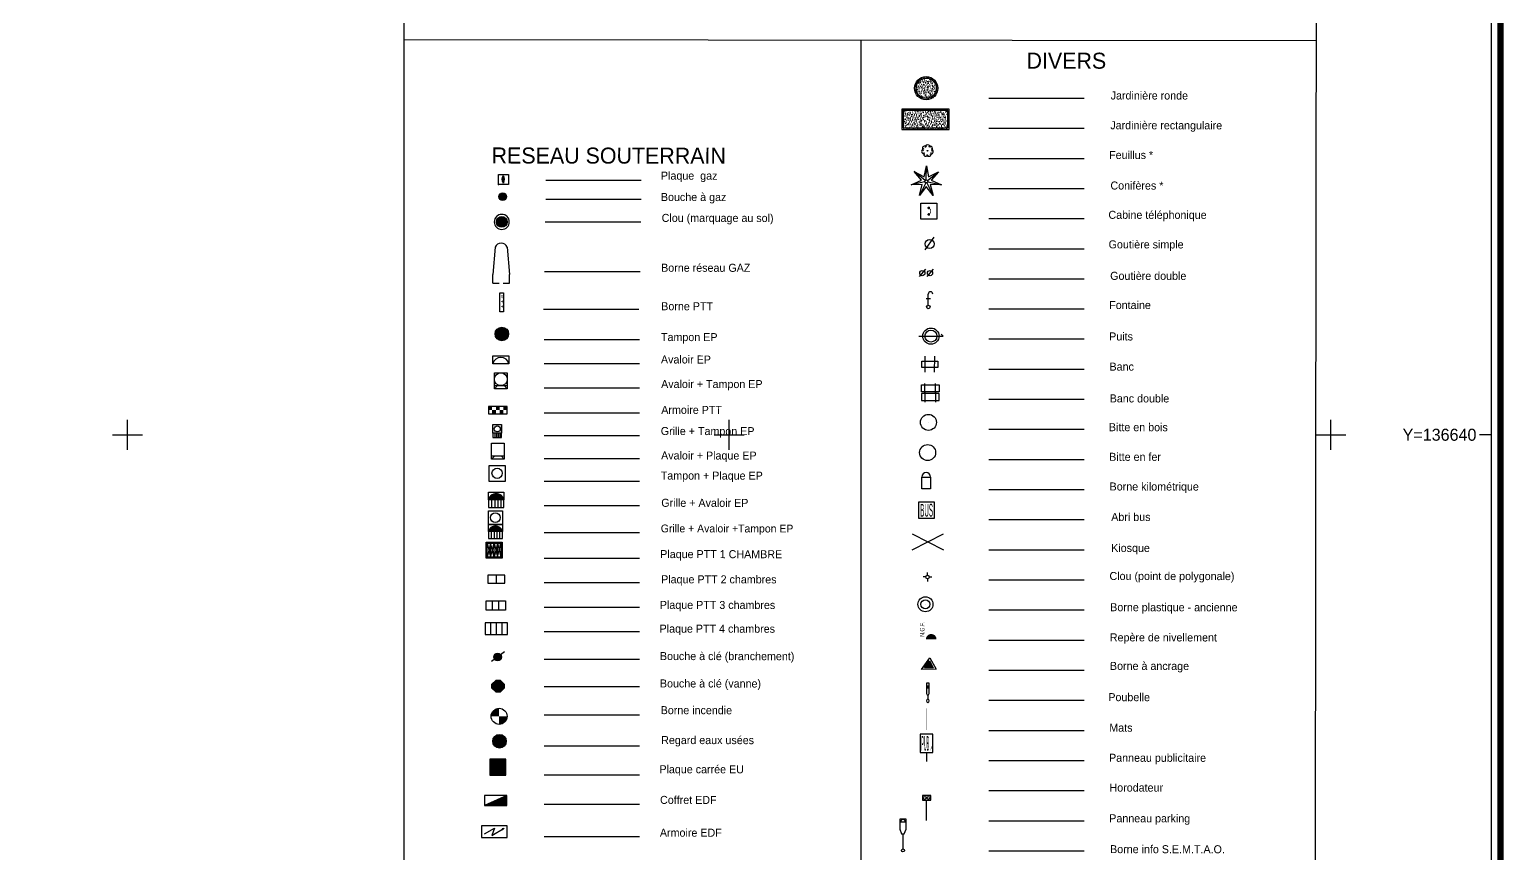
# Model space of a CAD drawing. Header units: metres. Extents: x 330671 to 330906, y 136216 to 136806.
# Drawn here: x 330856.74 to 330905.74, y 136626.09 to 136653.46 of the extents above; entities that cross this region are included whole.
import ezdxf
from ezdxf.enums import TextEntityAlignment as Align

# ---------------------------------------------------------------- set-up
doc = ezdxf.new("R2010")
doc.units = ezdxf.units.M
doc.header["$LTSCALE"] = 2
doc.header["$PDSIZE"] = 5
doc.linetypes.add('CACHE2', pattern=[4.7625, 3.175, -1.5875])
doc.linetypes.add('DISCONTINUOUS', pattern=[0.75, 0.5, -0.25])
for name, color, linetype in [('C_BORNE_PR', 7, 'Continuous'), ('C_BOUCHOG', 2, 'Continuous'), ('C_CANIVEAU', 7, 'Continuous'), ('C_FILD_EAU', 7, 'Continuous'), ('C_LIMREVET', 7, 'Continuous'), ('C_REGARD', 2, 'Continuous'), ('C_ROBIBRAN', 4, 'Continuous'), ('CARROYAGE', 253, 'Continuous'), ('CARTOUCHE', 7, 'Continuous'), ('LEGENDE', 7, 'Continuous')]:
    doc.layers.add(name, color=color, linetype=linetype)

# ---------------------------------------------------------------- blocks, each defined once
blk = doc.blocks.new('G011')
blk.add_hatch(color=256).paths.add_polyline_path([(0.49, 0.86, 0.326286), (0.49, 0.18, 0.326286)])
blk.add_line((0.41, 0.18), (0.58, 0.18))
at = {"color": 0}
blk.add_lwpolyline([(0, 0), (0, 1), (1, 1), (1, 0)], close=True, dxfattribs=at)
at = {"flags": 128}
for points in [[(0.49, 0.18, -0.326286), (0.49, 0.86, -0.326286)], [(0.49, 0.18, 0.326286), (0.49, 0.86, 0.326286)]]:
    blk.add_lwpolyline(points, format="xyb", dxfattribs=at)
blk = doc.blocks.new('A011')
blk.add_hatch(color=256).paths.add_polyline_path([(-0.187, -0.063), (-0.187, 0.049), (-0.068, 0.168), (0.044, 0.168), (0.163, 0.049), (0.163, -0.063), (0.044, -0.182), (-0.068, -0.182)])
at = {"flags": 128}
for points in [[(-0.214, -0.074), (-0.214, 0.061), (-0.079, 0.195), (0.055, 0.195), (0.19, 0.061), (0.19, -0.074), (0.055, -0.208), (-0.079, -0.208)], [(-0.187, -0.063), (-0.187, 0.049), (-0.068, 0.168), (0.044, 0.168), (0.163, 0.049), (0.163, -0.063), (0.044, -0.182), (-0.068, -0.182)]]:
    blk.add_lwpolyline(points, close=True, dxfattribs=at)
blk.add_circle((0, 0), 0.15)
blk = doc.blocks.new('G009bis')
h = blk.add_hatch(color=256)
edge = h.paths.add_edge_path()
edge.add_arc((0, 0), 0.18, 0, 360)
blk.add_circle((0, 0), 0.18)
blk = doc.blocks.new('T011')
at = {"color": 0}
blk.add_line((0, 0), (0, 0), dxfattribs=at)
for radius in [0.25, 0.15]:
    blk.add_circle((0, 0), radius, dxfattribs=at)
blk = doc.blocks.new('point')
blk.add_point((0, 0))
blk = doc.blocks.new('D003')
at = {"color": 0, "linetype": 'Continuous'}
for p, q in [((-0.64176, 0.31324), (0.64176, 0.31324)), ((-0.64176, -0.31324), (-0.64176, 0.31324)), ((-0.21392, -0.31324), (-0.21392, 0.31324)), ((0.21392, -0.31324), (0.21392, 0.31324)), ((0.64176, 0.31324), (0.64176, -0.31324)), ((0.64176, -0.31324), (-0.64176, -0.31324))]:
    blk.add_line(p, q, dxfattribs=at)
blk = doc.blocks.new('D002')
at = {"color": 0, "linetype": 'Continuous'}
for p, q in [((0.55772, 0.25976), (-0.55772, 0.25976)), ((-0.55772, 0.25976), (-0.55772, -0.25976)), ((0, 0.25976), (0, -0.25976)), ((0.55772, -0.25976), (0.55772, 0.25976)), ((-0.55772, -0.25976), (0.55772, -0.25976))]:
    blk.add_line(p, q, dxfattribs=at)
blk = doc.blocks.new('D004')
at = {"color": 0}
blk.add_lwpolyline([(-0.749973, -0.389719), (0.749973, -0.389719), (0.749973, 0.389719), (-0.749973, 0.389719)], close=True, dxfattribs=at)
for points in [[(-0.374987, 0.389719), (-0.374987, -0.389719)], [(0, 0.389719), (0, -0.389719)], [(0.374987, 0.389719), (0.374987, -0.389719)]]:
    blk.add_lwpolyline(points, dxfattribs=at)
blk = doc.blocks.new('U005')
at = {"color": 0}
for p, q in [((0, 0), (0, -0.3)), ((0.6, 0), (0, 0)), ((0.12, 0), (0.12, -0.3)), ((0.24, 0), (0.24, -0.3)), ((0.36, 0), (0.36, -0.3)), ((0.48, 0), (0.48, -0.3)), ((0.6, -0.3), (0.6, 0)), ((0, -0.3), (0.6, -0.3)), ((0.36, -0.3), (0.36, -0.3))]:
    blk.add_line(p, q, dxfattribs=at)
blk.add_lwpolyline([(0, 0.6), (0.6, 0.6), (0.6, 0), (0, 0), (0, 0.6)], dxfattribs=at)
blk.add_circle((0.3, 0.3), 0.21, dxfattribs=at)
blk = doc.blocks.new('M012')
at = {"color": 0, "linetype": 'Continuous'}
for p, q in [((-0.28, 1.7), (-0.4, 0.4)), ((0.28, 1.7), (0.4, 0.4)), ((-0.4, 0), (-0.4, 0.4)), ((-0.4, 0), (-0.1, 0)), ((0.1, 0), (0.4, 0)), ((0.4, 0), (0.4, 0.4))]:
    blk.add_line(p, q, dxfattribs=at)
blk.add_arc((0, 1.5973), 0.2982, 20.142417, 159.857583, dxfattribs=at)
blk = doc.blocks.new('M015')
at = {"color": 0}
blk.add_lwpolyline([(0.08677, 1.1), (0.217308, 1.414033), (0.218762, 2.071484), (-0.218762, 2.071484), (-0.217308, 1.414033), (-0.08677, 1.1)], close=True, dxfattribs=at)
blk.add_lwpolyline([(0.159469, 1.891601, 1.006078), (-0.157078, 1.891601)], format="xyb", close=True, dxfattribs=at)
blk.add_lwpolyline([(0, 1.1), (0, 1.1), (0, 0.1)], dxfattribs=at)
blk.add_circle((0, 0), 0.1, dxfattribs=at)
blk = doc.blocks.new('R012')
at = {"color": 0}
blk.add_lwpolyline([(-0.27871, 1.344924), (0.279631, 1.344924), (0.279631, 1.644128), (-0.27871, 1.644128)], close=True, dxfattribs=at)
blk.add_lwpolyline([(0, 0), (0.000461, 1.344924)], dxfattribs=at)
for centre in [(-0.129108, 1.494526), (0.13003, 1.494526)]:
    blk.add_circle(centre, 0.1, dxfattribs=at)
blk = doc.blocks.new('T015')
at = {"color": 0, "const_width": 0.175518}
blk.add_lwpolyline([(0.087777, 0, 1), (-0.087777, 0, 1)], format="xyb", dxfattribs=at)
at = {"color": 0, "width": 0.7}
blk.add_text('N.G.F.', height=0.14745, rotation=90.117, dxfattribs=at).set_placement((-0.224686, 0.084257))
blk = doc.blocks.new('T006')
at = {"color": 0}
blk.add_line((0, 0), (0, 0), dxfattribs=at)
for points in [[(0.259834, -0.149954), (-0.000053, 0.3), (-0.259781, -0.150046)], [(0.1559, -0.089972), (-0.000032, 0.18), (-0.155869, -0.090028)]]:
    blk.add_lwpolyline(points, close=True, dxfattribs=at)
blk.add_lwpolyline([(0.000016, -0.09, 0.311769, 0, 0), (-0.000032, 0.18, 0, 0, 0)], format="xyseb", dxfattribs=at)
blk = doc.blocks.new('2S010')
for p, q in [((-0.118, 0.807), (-0.118, 0.408)), ((0.128, 0.807), (-0.118, 0.807)), ((0.128, 0.408), (0.128, 0.807)), ((-0.066, 0.664), (-0.066, 0.587)), ((0.077, 0.664), (-0.066, 0.664)), ((-0.066, 0.587), (0.077, 0.587)), ((0, 0.255), (0, 0.086)), ((0.077, 0.587), (0.077, 0.664))]:
    blk.add_line(p, q)
blk.add_circle((0, 0), 0.0857)
blk.add_arc((0.005, 0.38), 0.125, 167.08848, 10.52622)
blk = doc.blocks.new('R035')
at = {"color": 0, "const_width": 0.02}
blk.add_lwpolyline([(0, 0), (0, 1.3)], dxfattribs=at)
blk = doc.blocks.new('2S007')
blk.add_line((0, 0.392), (0, 0))
blk.add_lwpolyline([(-0.4, 0.392), (0.4, 0.392), (0.4, 1.192), (-0.4, 1.192)], close=True)
blk.add_lwpolyline([(0.32, 1.112, 0, 0, 0), (0.32, 0.632, 0.032, 0, 0), (0.24, 0.472, 0, 0, 0)], format="xyseb")
at = {"width": 0.28125}
blk.add_text('PUB', height=0.64, dxfattribs=at).set_placement((-0.32, 0.472), (0.16, 0.472), align=Align.FIT)
blk = doc.blocks.new('M011')
at = {"color": 0}
for points in [[(0, 0.885829), (2, 0.885829), (2, 0.085829), (0, 0.085829)], [(0, -0.885829), (2, -0.885829), (2, -0.085829), (0, -0.085829)]]:
    blk.add_lwpolyline(points, close=True, dxfattribs=at)
for points in [[(0.4, -0.085829), (0.4, 1.057486)], [(0.4, 0.085829), (0.4, -1.057486)], [(1.6, -0.085829), (1.6, 1.057486)], [(1.6, 0.085829), (1.6, -1.057486)]]:
    blk.add_lwpolyline(points, dxfattribs=at)
blk = doc.blocks.new('T009')
at = {"color": 0}
for p, q in [((-0.1, 0), (-0.25, 0)), ((0, 0.1), (0, 0.25)), ((0, 0), (0, 0)), ((0.1, 0), (0.25, 0)), ((0, -0.1), (0, -0.25))]:
    blk.add_line(p, q, dxfattribs=at)
blk.add_circle((0, 0), 0.1, dxfattribs=at)
blk = doc.blocks.new('R040')
at = {"color": 0, "linetype": 'Continuous'}
for p, q in [((-0.1125, 0), (-0.1125, 0.3)), ((-0.1125, 0), (-0.1125, 0.3)), ((-0.1125, 0), (-0.1125, 0.3)), ((-0.1125, 0.3), (0.1125, 0.3)), ((0.1125, 0), (-0.1125, 0)), ((0.1125, 0.3), (0.1125, 0))]:
    blk.add_line(p, q, dxfattribs=at)
blk.add_arc((0, 0.3), 0.1125, 0, 180, dxfattribs=at)
blk = doc.blocks.new('V012')
at = {"color": 0}
for points in [[(-0.74268, 0.594638), (-0.1346, 0.280898), (0.001853, 0.951402)], [(0.001853, 0.951402), (0.135693, 0.280371), (0.744991, 0.59174)], [(-0.92796, -0.2099), (-0.303536, 0.069903), (-0.74268, 0.594638)], [(0.744991, 0.59174), (0.303806, 0.06872), (0.927136, -0.213513)], [(-0.414467, -0.856379), (-0.243904, -0.193731), (-0.92796, -0.2099)], [(0.411128, -0.857987), (-0.000607, -0.311481), (-0.414467, -0.856379)], [(0.927136, -0.213513), (0.243147, -0.19468), (0.411128, -0.857987)]]:
    blk.add_lwpolyline(points, dxfattribs=at)
at = {"color": 0, "linetype": 'DISCONTINUOUS'}
for points in [[(0.000173, 0.088938), (0.001853, 0.951402)], [(-0.069426, 0.055587), (-0.74268, 0.594638)], [(0.069642, 0.055316), (0.744991, 0.59174)], [(-0.086747, -0.019622), (-0.92796, -0.2099)], [(-0.038745, -0.080055), (-0.414467, -0.856379)], [(0.038433, -0.080205), (0.411128, -0.857987)], [(0.08667, -0.019959), (0.927136, -0.213513)]]:
    blk.add_lwpolyline(points, dxfattribs=at)
at = {"color": 0}
blk.add_circle((0, 0), 0.088938, dxfattribs=at)
blk = doc.blocks.new('M001')
at = {"color": 0, "linetype": 'Continuous'}
for p, q in [((0, 0), (0, 1)), ((0, 1), (1, 1)), ((1, 1), (1, 0)), ((1, 0), (0, 0))]:
    blk.add_line(p, q, dxfattribs=at)
at = {"color": 0, "linetype": 'Continuous', "const_width": 0.083333}
for points in [[(0.458333, 0.697238, 1), (0.541667, 0.697238, 1)], [(0.458333, 0.290374, 1), (0.541667, 0.290374, 1)]]:
    blk.add_lwpolyline(points, format="xyb", close=True, dxfattribs=at)
at = {"color": 0, "linetype": 'Continuous', "const_width": 0.041667}
blk.add_lwpolyline([(0.5, 0.290374, 0.6095), (0.5, 0.697238, 0.6095)], format="xyb", dxfattribs=at)
blk = doc.blocks.new('M014')
at = {"color": 0, "linetype": 'Continuous'}
for p, q in [((-0.125, 0.475), (0.125, 0.475)), ((0, 0.1), (0, 0.725))]:
    blk.add_line(p, q, dxfattribs=at)
at = {"color": 0}
blk.add_circle((0, 0), 0.1, dxfattribs=at)
at = {"color": 0, "linetype": 'Continuous'}
blk.add_arc((0.125, 0.725), 0.125, 0, 180, dxfattribs=at)
blk = doc.blocks.new('v007')
h = blk.add_hatch(color=256)
edge = h.paths.add_edge_path()
edge.add_arc((0, 0), 0.0288, 0, 360)
at = {"color": 0}
blk.add_circle((0, 0), 0.0288, dxfattribs=at)
for centre, start, end in [((-0.28, -0.06), 97.2675, 286.0601), ((-0.22, 0.18), 45.8389, 234.6315), ((0.01, 0.29), 354.4104, 183.203), ((0.23, 0.17), 302.9818, 131.7744), ((0.28, -0.07), 251.5532, 80.3458), ((-0.13, -0.26), 148.6961, 337.4887), ((0.12, -0.26), 200.1246, 28.9173)]:
    blk.add_arc(centre, 0.216, start, end, dxfattribs=at)

msp = doc.modelspace()

# ---------------------------------------------------------------- hatches: boundary and pattern name
at = {"layer": 'LEGENDE'}
h = msp.add_hatch(dxfattribs=at)
h.set_pattern_fill('ALEA', color=3, scale=0.014781, style=0)
h.set_pattern_definition([(312, (330722.50157, 136596.75587), (0.17349155, 0.03687677), [0, -0.11085466]), (67, (330722.4794, 136596.76868), (-0.17604538, -0.02161565), [0, -0.18475776]), (153, (330722.4794, 136596.76868), (0.0092827, -0.17712437), [0, -0.14780621]), (180, (330722.4794, 136596.74307), (0.08868372, -0.15360472), [0, -0.14780621]), (74, (330722.42767, 136596.75587), (-0.17209888, -0.04290907), [0, -0.14780621]), (286, (330722.42767, 136596.75587), (0.17209888, -0.04290907), [0, -0.14780621]), (52, (330722.51635, 136596.70467), (-0.17564132, 0.02468478), [0, -0.18475776]), (300, (330722.51635, 136596.80708), (0.17736745, -4e-11), [0, -0.14780621]), (175, (330722.51635, 136596.80708), (0.07495872, -0.1607495), [0, -0.14780621]), (114, (330722.49418, 136596.79428), (-0.17639581, 0.01853995), [0, -0.073903104]), (248, (330722.49418, 136596.71747), (0.1091983, -0.13976746), [0, -0.09163985])])
edge = h.paths.add_edge_path()
edge.add_arc((330886.547, 136651.509), 0.385, 0, 360)
h = msp.add_hatch(dxfattribs=at)
h.set_pattern_fill('ALEA', color=3, scale=0.014781, style=0)
h.set_pattern_definition([(312, (330722.55978, 136596.73572), (0.17349155, 0.03687677), [0, -0.11085466]), (67, (330722.53761, 136596.74852), (-0.17604538, -0.02161565), [0, -0.18475776]), (153, (330722.53761, 136596.74852), (0.0092827, -0.17712437), [0, -0.14780621]), (180, (330722.53761, 136596.72292), (0.08868372, -0.15360472), [0, -0.14780621]), (74, (330722.48588, 136596.73572), (-0.17209888, -0.04290907), [0, -0.14780621]), (286, (330722.48588, 136596.73572), (0.17209888, -0.04290907), [0, -0.14780621]), (52, (330722.57456, 136596.68452), (-0.17564132, 0.02468478), [0, -0.18475776]), (300, (330722.57456, 136596.78692), (0.17736745, -4e-11), [0, -0.14780621]), (175, (330722.57456, 136596.78692), (0.07495872, -0.1607495), [0, -0.14780621]), (114, (330722.55239, 136596.77412), (-0.17639581, 0.01853995), [0, -0.073903104]), (248, (330722.55239, 136596.69732), (0.1091983, -0.13976746), [0, -0.09163985])])
h.paths.add_polyline_path([(330885.738, 136650.142), (330887.311, 136650.142), (330887.311, 136650.815), (330885.738, 136650.815)])
h = msp.add_hatch(color=30, dxfattribs=at)
edge = h.paths.add_edge_path()
edge.add_arc((330872.473, 136647.907), 0.127, 0, 360)
h = msp.add_hatch(color=5, dxfattribs=at)
edge = h.paths.add_edge_path()
edge.add_arc((330872.444, 136643.347), 0.225, 0, 360)
h = msp.add_hatch(color=4, dxfattribs=at)
edge = h.paths.add_edge_path()
edge.add_arc((330872.3, 136632.618), 0.127, 0, 360)
h = msp.add_hatch(color=3, dxfattribs=at)
edge = h.paths.add_edge_path()
edge.add_arc((330872.363, 136629.819), 0.225, 0, 360)
msp.add_hatch(color=3, dxfattribs=at).paths.add_polyline_path([(330872.575, 136628.69), (330872.577, 136629.222), (330872.045, 136629.224), (330872.043, 136628.692)])

# ---------------------------------------------------------------- linework, layer by layer
at = {"layer": 'C_CANIVEAU'}
msp.add_lwpolyline([(330848.533, 136378.835, 0), (330849.505, 136403.817, -0.000022)], format="xyb", dxfattribs=at)
at = {"layer": 'C_FILD_EAU', "linetype": 'Continuous', "flags": 128}
msp.add_lwpolyline([(330848.833, 136378.823, 0), (330849.805, 136403.801, -0.000022)], format="xyb", dxfattribs=at)
at = {"layer": 'C_LIMREVET', "linetype": 'Continuous', "flags": 128}
msp.add_lwpolyline([(330848.953, 136378.818, 0), (330849.925, 136403.795, -0.000022)], format="xyb", dxfattribs=at)
at = {"layer": 'CARROYAGE'}
for p, q in [((330860, 136639.5), (330860, 136640.5)), ((330880, 136639.5), (330880, 136640.5)), ((330900, 136639.5), (330900, 136640.5)), ((330859.5, 136640), (330860.5, 136640)), ((330879.5, 136640), (330880.5, 136640)), ((330899.5, 136640), (330900.5, 136640)), ((330905.338, 136640), (330904.938, 136640))]:
    msp.add_line(p, q, dxfattribs=at)
at = {"layer": 'CARROYAGE', "flags": 128}
msp.add_lwpolyline([(330695.828, 136216.7), (330905.338, 136216.7), (330905.338, 136805.248), (330695.828, 136805.248)], close=True, dxfattribs=at)
at = {"layer": 'CARROYAGE'}
for points in [[(330695.828, 136216.7), (330905.338, 136216.7), (330905.338, 136805.248), (330695.828, 136805.248)], [(330695.828, 136216.7), (330905.338, 136216.7), (330905.338, 136745.848), (330863.338, 136745.848), (330863.338, 136805.248), (330695.828, 136805.248)]]:
    msp.add_lwpolyline(points, close=True, dxfattribs=at)
at = {"layer": 'CARTOUCHE', "const_width": 0.2}
msp.add_lwpolyline([(330695.528, 136805.548), (330905.638, 136805.548), (330905.638, 136216.4), (330695.528, 136216.4)], close=True, dxfattribs=at)
at = {"layer": 'CARTOUCHE', "ltscale": 0.2}
msp.add_lwpolyline([(330695.828, 136216.7), (330905.338, 136216.7), (330905.338, 136805.248), (330695.828, 136805.248)], close=True, dxfattribs=at)
at = {"layer": 'LEGENDE'}
for p, q in [((330899.513, 136648.227), (330899.526, 136655.602)), ((330899.462, 136598.102), (330899.513, 136648.227)), ((330886.404, 136642.447), (330886.936, 136642.447)), ((330886.404, 136642.235), (330886.404, 136642.447)), ((330886.936, 136642.234), (330886.404, 136642.235)), ((330886.51, 136642.075), (330886.511, 136642.607)), ((330886.829, 136642.074), (330886.83, 136642.607)), ((330886.936, 136642.447), (330886.936, 136642.234)), ((330886.623, 136640.411), (330886.623, 136640.411)), ((330886.297, 136637.757), (330886.296, 136637.225)), ((330886.829, 136637.756), (330886.297, 136637.757)), ((330886.828, 136637.224), (330886.829, 136637.756)), ((330886.296, 136637.225), (330886.828, 136637.224)), ((330886.828, 136637.224), (330886.828, 136637.224))]:
    msp.add_line(p, q, dxfattribs=at)
at = {"layer": 'LEGENDE', "color": 7}
for p, q in [((330899.522, 136653.087), (330869.187, 136653.119)), ((330886.085, 136636.708), (330887.12, 136636.175)), ((330886.085, 136636.176), (330887.128, 136636.707))]:
    msp.add_line(p, q, dxfattribs=at)
at = {"layer": 'LEGENDE', "color": 0, "linetype": 'CACHE2', "ltscale": 0.5}
for p, q in [((330891.803, 136651.169), (330887.564, 136651.169)), ((330891.803, 136650.169), (330887.564, 136650.169)), ((330891.803, 136649.169), (330887.564, 136649.169)), ((330877.078, 136648.444), (330872.839, 136648.444)), ((330891.803, 136648.169), (330887.564, 136648.169)), ((330877.078, 136647.814), (330872.839, 136647.814)), ((330891.803, 136647.169), (330887.564, 136647.169)), ((330877.059, 136647.062), (330872.82, 136647.062)), ((330891.803, 136646.169), (330887.564, 136646.169)), ((330877.04, 136645.408), (330872.801, 136645.408)), ((330891.803, 136645.169), (330887.564, 136645.169)), ((330877.001, 136644.157), (330872.762, 136644.157)), ((330891.803, 136644.169), (330887.564, 136644.169)), ((330877.021, 136643.148), (330872.782, 136643.148)), ((330891.803, 136643.169), (330887.564, 136643.169)), ((330877.021, 136642.358), (330872.782, 136642.358)), ((330891.803, 136642.169), (330887.564, 136642.169)), ((330877.021, 136641.548), (330872.782, 136641.548)), ((330891.803, 136641.169), (330887.564, 136641.169)), ((330877.021, 136640.719), (330872.782, 136640.719)), ((330877.021, 136639.967), (330872.782, 136639.967)), ((330891.803, 136640.169), (330887.564, 136640.169)), ((330877.021, 136639.196), (330872.782, 136639.196)), ((330891.803, 136639.169), (330887.564, 136639.169)), ((330877.021, 136638.444), (330872.782, 136638.444)), ((330891.803, 136638.169), (330887.564, 136638.169)), ((330877.021, 136637.634), (330872.782, 136637.634)), ((330891.803, 136637.169), (330887.564, 136637.169)), ((330877.021, 136636.743), (330872.782, 136636.743)), ((330877.021, 136635.894), (330872.782, 136635.894)), ((330891.803, 136636.169), (330887.564, 136636.169)), ((330877.021, 136635.076), (330872.782, 136635.076)), ((330891.803, 136635.169), (330887.564, 136635.169)), ((330877.021, 136634.258), (330872.782, 136634.258)), ((330891.803, 136634.169), (330887.564, 136634.169)), ((330877.021, 136633.448), (330872.782, 136633.448)), ((330891.803, 136633.169), (330887.564, 136633.169)), ((330877.021, 136632.539), (330872.782, 136632.539)), ((330891.803, 136632.169), (330887.564, 136632.169)), ((330877.021, 136631.63), (330872.782, 136631.63)), ((330891.803, 136631.169), (330887.564, 136631.169)), ((330877.021, 136630.685), (330872.782, 136630.685)), ((330891.803, 136630.169), (330887.564, 136630.169)), ((330877.021, 136629.659), (330872.782, 136629.659)), ((330891.803, 136629.169), (330887.564, 136629.169)), ((330877.021, 136628.691), (330872.782, 136628.691)), ((330891.803, 136628.169), (330887.564, 136628.169)), ((330877.021, 136627.722), (330872.782, 136627.722)), ((330891.803, 136627.169), (330887.564, 136627.169)), ((330877.021, 136626.639), (330872.782, 136626.639)), ((330891.803, 136626.169), (330887.564, 136626.169))]:
    msp.add_line(p, q, dxfattribs=at)
at = {"layer": 'LEGENDE', "color": 30}
for p, q in [((330872.379, 136647.802), (330872.574, 136647.982)), ((330872.374, 136644.712), (330872.497, 136644.712))]:
    msp.add_line(p, q, dxfattribs=at)
at = {"layer": 'LEGENDE', "color": 5}
for p, q in [((330886.517, 136646.144), (330886.817, 136646.558)), ((330886.323, 136645.255), (330886.538, 136645.498)), ((330886.575, 136645.251), (330886.79, 136645.494)), ((330872.374, 136644.082), (330872.374, 136644.712)), ((330872.497, 136644.712), (330872.497, 136644.085)), ((330872.497, 136644.085), (330872.374, 136644.085)), ((330872.001, 136637.841), (330872.001, 136637.587)), ((330872.005, 136637.855), (330872.183, 136638.034)), ((330872.009, 136637.841), (330872.208, 136638.04)), ((330872.015, 136637.885), (330872.154, 136638.023)), ((330872.028, 136637.841), (330872.23, 136638.043)), ((330872.037, 136637.925), (330872.114, 136638.002)), ((330872.047, 136637.841), (330872.25, 136638.044)), ((330872.066, 136637.841), (330872.269, 136638.043)), ((330872.085, 136637.841), (330872.287, 136638.042)), ((330872.103, 136637.841), (330872.103, 136637.587)), ((330872.104, 136637.841), (330872.303, 136638.039)), ((330872.123, 136637.841), (330872.319, 136638.036)), ((330872.142, 136637.841), (330872.333, 136638.032)), ((330872.161, 136637.841), (330872.348, 136638.027)), ((330872.18, 136637.841), (330872.361, 136638.021)), ((330872.199, 136637.841), (330872.374, 136638.015)), ((330872.204, 136637.841), (330872.204, 136637.587)), ((330872.218, 136637.841), (330872.386, 136638.008)), ((330872.237, 136637.841), (330872.398, 136638.001)), ((330872.256, 136637.841), (330872.409, 136637.993)), ((330872.275, 136637.841), (330872.42, 136637.985)), ((330872.294, 136637.841), (330872.43, 136637.976)), ((330872.306, 136637.841), (330872.306, 136637.587)), ((330872.313, 136637.841), (330872.44, 136637.967)), ((330872.332, 136637.841), (330872.449, 136637.957)), ((330872.351, 136637.841), (330872.458, 136637.947)), ((330872.37, 136637.841), (330872.466, 136637.936)), ((330872.389, 136637.841), (330872.474, 136637.925)), ((330872.407, 136637.841), (330872.407, 136637.587)), ((330872.408, 136637.841), (330872.481, 136637.913)), ((330872.427, 136637.841), (330872.487, 136637.901)), ((330872.446, 136637.841), (330872.493, 136637.888)), ((330872.465, 136637.841), (330872.499, 136637.874)), ((330872.484, 136637.841), (330872.504, 136637.86)), ((330872.503, 136637.841), (330872.508, 136637.845)), ((330872.509, 136637.587), (330872.509, 136637.841)), ((330872.001, 136637.587), (330872.509, 136637.587)), ((330872.002, 136636.798), (330872.164, 136636.96)), ((330872.006, 136636.785), (330872.186, 136636.965)), ((330872.011, 136636.825), (330872.137, 136636.951)), ((330872.023, 136636.785), (330872.207, 136636.968)), ((330872.031, 136636.861), (330872.101, 136636.931)), ((330872.04, 136636.785), (330872.225, 136636.969)), ((330872.058, 136636.785), (330872.242, 136636.969)), ((330872.075, 136636.785), (330872.258, 136636.968)), ((330872.092, 136636.785), (330872.273, 136636.965)), ((330872.109, 136636.785), (330872.287, 136636.962)), ((330872.127, 136636.785), (330872.3, 136636.958)), ((330872.144, 136636.785), (330872.313, 136636.954)), ((330872.161, 136636.785), (330872.325, 136636.949)), ((330872.178, 136636.785), (330872.337, 136636.943)), ((330872.196, 136636.785), (330872.348, 136636.937)), ((330872.213, 136636.785), (330872.359, 136636.931)), ((330872.23, 136636.785), (330872.369, 136636.923)), ((330872.247, 136636.785), (330872.378, 136636.916)), ((330872.265, 136636.785), (330872.388, 136636.908)), ((330872.282, 136636.785), (330872.397, 136636.9)), ((330872.299, 136636.785), (330872.405, 136636.891)), ((330872.316, 136636.785), (330872.413, 136636.881)), ((330872.334, 136636.785), (330872.42, 136636.872)), ((330872.351, 136636.785), (330872.427, 136636.861)), ((330872.368, 136636.785), (330872.434, 136636.851)), ((330872.385, 136636.785), (330872.44, 136636.839)), ((330871.998, 136636.785), (330871.998, 136636.554)), ((330871.998, 136636.554), (330872.459, 136636.554)), ((330872.091, 136636.785), (330872.091, 136636.554)), ((330872.183, 136636.785), (330872.183, 136636.554)), ((330872.275, 136636.785), (330872.275, 136636.554)), ((330872.275, 136636.554), (330872.275, 136636.554)), ((330872.298, 136636.395), (330872.412, 136635.936)), ((330872.367, 136636.785), (330872.367, 136636.554)), ((330872.403, 136636.785), (330872.445, 136636.828)), ((330872.42, 136636.785), (330872.45, 136636.815)), ((330872.437, 136636.785), (330872.455, 136636.802)), ((330872.454, 136636.785), (330872.459, 136636.789)), ((330872.459, 136636.554), (330872.459, 136636.785))]:
    msp.add_line(p, q, dxfattribs=at)
at = {"layer": 'LEGENDE', "color": 4}
for p, q in [((330886.299, 136643.275), (330887.109, 136643.274)), ((330887.042, 136643.342), (330887.109, 136643.274)), ((330872.101, 136632.482), (330872.529, 136632.803))]:
    msp.add_line(p, q, dxfattribs=at)
at = {"layer": 'LEGENDE', "color": 36}
msp.add_line((330872.306, 136637.587), (330872.306, 136637.587), dxfattribs=at)
at = {"layer": 'LEGENDE', "color": 5, "linetype": 'Continuous'}
for p, q in [((330871.917, 136635.9), (330871.918, 136636.432)), ((330871.918, 136636.432), (330872.45, 136636.431)), ((330871.954, 136636.395), (330872.068, 136635.937)), ((330871.954, 136635.937), (330871.954, 136636.395)), ((330872.069, 136636.395), (330871.954, 136635.937)), ((330871.954, 136636.395), (330872.413, 136636.395)), ((330872.068, 136635.937), (330872.184, 136636.395)), ((330872.068, 136635.937), (330872.069, 136636.395)), ((330872.183, 136635.936), (330872.069, 136636.395)), ((330872.298, 136636.395), (330872.183, 136635.936)), ((330872.183, 136635.936), (330872.184, 136636.395)), ((330872.184, 136636.395), (330872.298, 136635.936)), ((330872.298, 136635.936), (330872.413, 136636.395)), ((330872.298, 136635.936), (330872.298, 136636.395)), ((330872.413, 136636.395), (330872.412, 136635.936)), ((330872.45, 136636.431), (330872.449, 136635.899)), ((330872.449, 136635.899), (330871.917, 136635.9)), ((330871.954, 136635.937), (330872.298, 136635.936)), ((330872.412, 136635.936), (330871.954, 136635.937))]:
    msp.add_line(p, q, dxfattribs=at)
at = {"layer": 'LEGENDE', "color": 3}
for p, q in [((330872.045, 136629.222), (330872.044, 136628.69)), ((330872.577, 136629.221), (330872.045, 136629.222)), ((330872.576, 136628.689), (330872.577, 136629.221)), ((330872.044, 136628.69), (330872.576, 136628.689))]:
    msp.add_line(p, q, dxfattribs=at)
at = {"layer": 'LEGENDE', "color": 12, "linetype": 'Continuous'}
for p, q in [((330871.869, 136628.021), (330871.869, 136627.685)), ((330872.608, 136628.021), (330871.869, 136628.021)), ((330872.608, 136627.685), (330872.608, 136628.021)), ((330871.869, 136627.685), (330872.608, 136627.685)), ((330871.762, 136627.013), (330871.762, 136626.622)), ((330872.622, 136627.013), (330871.762, 136627.013)), ((330871.762, 136626.622), (330872.622, 136626.622)), ((330872.622, 136626.622), (330872.622, 136627.013))]:
    msp.add_line(p, q, dxfattribs=at)
at = {"layer": 'LEGENDE', "color": 7}
msp.add_lwpolyline([(330899.519, 136655.602), (330869.187, 136655.634), (330869.187, 136598.102)], dxfattribs=at)
at = {"layer": 'LEGENDE'}
msp.add_lwpolyline([(330884.37, 136653.103), (330884.37, 136598.102)], dxfattribs=at)
at = {"layer": 'LEGENDE', "color": 3}
for points in [[(330885.738, 136650.142), (330887.311, 136650.142), (330887.311, 136650.815), (330885.738, 136650.815)], [(330885.786, 136650.189), (330887.264, 136650.189), (330887.264, 136650.768), (330885.786, 136650.768)]]:
    msp.add_lwpolyline(points, close=True, dxfattribs=at)
at = {"layer": 'LEGENDE', "color": 5}
for points in [[(330872.144, 136642.621), (330872.676, 136642.621), (330872.676, 136642.355), (330872.144, 136642.355)], [(330872.001, 136638.095), (330872.509, 136638.095), (330872.509, 136637.841), (330872.001, 136637.841)], [(330871.998, 136637.015), (330872.459, 136637.015), (330872.459, 136636.785), (330871.998, 136636.785)]]:
    msp.add_lwpolyline(points, close=True, dxfattribs=at)
for points in [[(330872.663, 136642.395), (330872.623, 136642.355)], [(330872.196, 136642.057), (330872.622, 136642.057), (330872.621, 136641.525), (330872.196, 136641.525), (330872.196, 136642.057)], [(330872.302, 136641.631), (330872.196, 136641.525)], [(330872.196, 136641.631), (330872.622, 136641.631)], [(330872.515, 136641.631), (330872.621, 136641.525)], [(330872.616, 136640.943), (330871.996, 136640.943), (330871.996, 136640.695), (330872.616, 136640.695), (330872.616, 136640.943)], [(330872.099, 136639.723), (330872.525, 136639.723), (330872.524, 136639.191), (330872.098, 136639.191), (330872.099, 136639.723)], [(330872.205, 136639.297), (330872.098, 136639.191)], [(330872.098, 136639.297), (330872.524, 136639.297)], [(330872.418, 136639.297), (330872.524, 136639.191)], [(330872.017, 136638.445), (330872.017, 136638.977), (330872.55, 136638.976), (330872.549, 136638.444), (330872.017, 136638.445)], [(330871.998, 136637.476), (330872.459, 136637.476), (330872.459, 136637.015), (330871.998, 136637.015), (330871.998, 136637.476)]]:
    msp.add_lwpolyline(points, dxfattribs=at)
for points in [[(330872.058, 136640.943, 0.124, 0.124, 0), (330872.058, 136640.819, 0, 0, 0), (330872.182, 136640.819, 0.124, 0.124, 0), (330872.182, 136640.695, 0.124, 0.124, 0)], [(330872.306, 136640.943, 0.124, 0.124, 0), (330872.306, 136640.819, 0, 0, 0), (330872.43, 136640.819, 0.124, 0.124, 0), (330872.43, 136640.695, 0.124, 0.124, 0)]]:
    msp.add_lwpolyline(points, format="xyseb", dxfattribs=at)
at = {"layer": 'LEGENDE', "color": 5, "const_width": 0.124}
msp.add_lwpolyline([(330872.554, 136640.943), (330872.554, 136640.819)], dxfattribs=at)
at = {"layer": 'LEGENDE', "color": 4, "const_width": 0.266}
for points in [[(330872.353, 136630.779, 0.414214), (330872.22, 136630.646, 1)], [(330872.353, 136630.513, 0.414214), (330872.486, 136630.646, 0.414214)]]:
    msp.add_lwpolyline(points, format="xyb", dxfattribs=at)
at = {"layer": 'LEGENDE', "color": 12}
for points in [[(330871.869, 136627.685), (330872.608, 136627.685), (330872.608, 136628.021)], [(330871.943, 136627.701), (330872.592, 136627.701), (330872.592, 136627.996)], [(330872.017, 136627.717), (330872.576, 136627.717), (330872.576, 136627.971)], [(330872.092, 136627.733), (330872.56, 136627.733), (330872.56, 136627.946)], [(330872.166, 136627.749), (330872.544, 136627.749), (330872.544, 136627.921)], [(330872.24, 136627.765), (330872.528, 136627.765), (330872.528, 136627.896)], [(330872.315, 136627.781), (330872.512, 136627.781), (330872.512, 136627.871)], [(330872.389, 136627.797), (330872.496, 136627.797), (330872.496, 136627.846)], [(330872.463, 136627.813), (330872.479, 136627.813), (330872.479, 136627.821)]]:
    msp.add_lwpolyline(points, close=True, dxfattribs=at)
msp.add_lwpolyline([(330871.869, 136627.685), (330872.608, 136628.021)], dxfattribs=at)
at = {"layer": 'LEGENDE', "color": 12, "linetype": 'Continuous'}
msp.add_lwpolyline([(330871.866, 136626.742), (330872.194, 136626.932), (330872.111, 136626.692), (330872.524, 136626.932)], dxfattribs=at)
at = {"layer": 'LEGENDE', "color": 3}
for centre, radius in [((330886.547, 136651.509), 0.385), ((330886.547, 136651.509), 0.337), ((330872.363, 136629.819), 0.225)]:
    msp.add_circle(centre, radius, dxfattribs=at)
at = {"layer": 'LEGENDE', "color": 30}
msp.add_circle((330872.473, 136647.907), 0.127, dxfattribs=at)
at = {"layer": 'LEGENDE', "color": 5}
for centre, radius in [((330886.665, 136646.336), 0.149), ((330886.419, 136645.367), 0.0867), ((330886.676, 136645.367), 0.0867), ((330872.444, 136643.347), 0.225), ((330872.409, 136641.844), 0.213), ((330872.284, 136638.719), 0.17), ((330872.229, 136637.246), 0.161)]:
    msp.add_circle(centre, radius, dxfattribs=at)
at = {"layer": 'LEGENDE', "color": 4}
for centre, radius in [((330886.704, 136643.275), 0.27), ((330886.705, 136643.275), 0.198), ((330872.3, 136632.618), 0.127), ((330872.353, 136630.646), 0.266)]:
    msp.add_circle(centre, radius, dxfattribs=at)
at = {"layer": 'LEGENDE'}
for centre in [(330886.623, 136640.411), (330886.596, 136639.407)]:
    msp.add_circle(centre, 0.266, dxfattribs=at)
at = {"layer": 'LEGENDE', "color": 5}
for centre, radius, start, end in [((330872.41, 136642.295), 0.273, 12.6187, 167.258), ((330872.255, 136637.784), 0.26, 12.6804, 167.3196), ((330872.229, 136636.733), 0.236, 12.6804, 167.3196)]:
    msp.add_arc(centre, radius, start, end, dxfattribs=at)
at = {"layer": 'LEGENDE', "color": 12, "linetype": 'Continuous'}
msp.add_solid([(330872.431, 136626.931), (330872.524, 136626.932), (330872.476, 136626.852)], dxfattribs=at)

# ---------------------------------------------------------------- block references
at = {"layer": 'C_BORNE_PR', "yscale": -0.999999999993255, "rotation": 359.9999999993823}
msp.add_blockref('T011', (330872.441, 136647.069), dxfattribs=at)
at = {"layer": 'C_BORNE_PR'}
msp.add_blockref('point', (330872.441, 136647.069), dxfattribs=at)
at = {"layer": 'C_BOUCHOG', "rotation": 359.9999999993823}
msp.add_blockref('G009bis', (330872.441, 136647.069), dxfattribs=at)
at = {"layer": 'C_BOUCHOG'}
msp.add_blockref('point', (330872.441, 136647.069), dxfattribs=at)
at = {"layer": 'C_REGARD', "color": 30, "xscale": 0.3264807634764159, "yscale": 0.3264807635191196, "zscale": 2, "rotation": 359.7451277994511}
msp.add_blockref('G011', (330872.334, 136648.315), dxfattribs=at)
at = {"layer": 'C_REGARD', "rotation": 359.7451277965181}
msp.add_blockref('point', (330872.334, 136648.315), dxfattribs=at)
at = {"layer": 'C_ROBIBRAN', "rotation": 359.9999999993823}
msp.add_blockref('A011', (330872.328, 136631.655), dxfattribs=at)
at = {"layer": 'C_ROBIBRAN'}
msp.add_blockref('point', (330872.328, 136631.655), dxfattribs=at)
at = {"layer": 'LEGENDE', "color": 3, "xscale": 0.3887999999959719, "yscale": 0.3887999999959719, "zscale": 0.3888}
msp.add_blockref('v007', (330886.59, 136649.434), dxfattribs=at)
at = {"layer": 'LEGENDE', "color": 3, "xscale": 0.5443199999599833, "yscale": 0.5443199999881885, "zscale": 0.5443199999999999, "rotation": 359.9999999984114}
msp.add_blockref('V012', (330886.552, 136648.415), dxfattribs=at)
at = {"layer": 'LEGENDE', "color": 5}
for name, p, xscale, yscale, zscale, rotation in [('M001', (330886.365, 136647.16), 0.5369112446566846, 0.5369112446557995, 0.5369112446538739, 359.9999999994787), ('U005', (330872.148, 136640.051), 0.4767799867812956, 0.4767799867804104, 0.4767799867746093, 359.999999999907)]:
    msp.add_blockref(name, p, dxfattribs=dict(at, xscale=xscale, yscale=yscale, zscale=zscale, rotation=rotation))
at = {"layer": 'LEGENDE', "color": 30, "xscale": 0.7000000000047136, "yscale": 0.7000000000047136, "zscale": 0.7000000000000001, "rotation": 359.9999999991152}
msp.add_blockref('M012', (330872.418, 136645.038), dxfattribs=at)
at = {"layer": 'LEGENDE', "color": 4, "xscale": 0.594986396643108, "yscale": 0.5949863966721984, "zscale": 0.5949863966755067}
msp.add_blockref('M014', (330886.618, 136644.243), dxfattribs=at)
at = {"layer": 'LEGENDE'}
for name, p, xscale, yscale, zscale, rotation in [('M011', (330886.391, 136641.396), 0.2924498051655736, 0.292449805194664, 0.2924498051770884, 359.9999999971832), ('T009', (330886.59, 136635.275), 0.5912248319766209, 0.5912248320057112, 0.5912248320000001, 359.9999999990472), ('T006', (330886.647, 136632.335), -0.8360811575274396, 0.950663627830364, 0.8360811575225114, 118.1601218072173), ('2S010', (330886.602, 136631.162), 0.3504115837659729, 0.7271740840698173, 0.3504115837998423, 359.9999999998998)]:
    msp.add_blockref(name, p, dxfattribs=dict(at, xscale=xscale, yscale=yscale, zscale=zscale, rotation=rotation))
for name, p, xscale, yscale, zscale in [('R040', (330886.545, 136638.206), 1.295889340973329, 1.295889340945124, 1.295889340965136), ('R035', (330886.559, 136630.188), 0.5582551677767729, 0.5582551678058633, 0.5582551677859929), ('2S007', (330886.558, 136629.146), 0.5326862903488212, 0.7587311967638839, 0.5326862903276846)]:
    msp.add_blockref(name, p, dxfattribs=dict(at, xscale=xscale, yscale=yscale, zscale=zscale))
at = {"layer": 'LEGENDE', "color": 5, "xscale": 0.5000000000111726, "yscale": 0.5000000000111726, "zscale": 0.5}
for name, p in [('D002', (330872.258, 136635.204)), ('D003', (330872.238, 136634.331)), ('D004', (330872.258, 136633.559))]:
    msp.add_blockref(name, p, dxfattribs=at)
at = {"layer": 'LEGENDE', "rotation": 359.9999999993823}
msp.add_blockref('T011', (330886.524, 136634.368), dxfattribs=at)
at = {"layer": 'LEGENDE', "color": 0, "rotation": 359.9999999993823}
msp.add_blockref('T015', (330886.715, 136633.205), dxfattribs=at)
at = {"layer": 'LEGENDE', "color": 0, "xscale": 0.5000000000111726, "yscale": 0.5000000000111726, "zscale": 0.5}
for name, p in [('R012', (330886.563, 136627.189)), ('M015', (330885.776, 136626.192))]:
    msp.add_blockref(name, p, dxfattribs=at)

# ---------------------------------------------------------------- texts
at = {"layer": 'CARROYAGE'}
msp.add_text('Y=136640', height=0.4, dxfattribs=at).set_placement((330904.838, 136639.8), align=Align.RIGHT)
at = {"layer": 'LEGENDE', "color": 7}
for s, height, p in [('DIVERS', 0.5321, (330889.882, 136652.16)), ('Banc', 0.2661, (330892.641, 136642.13)), ('Banc double', 0.26605, (330892.648, 136641.074)), ('Bitte en bois', 0.26605, (330892.621, 136640.118)), ('Bitte en fer', 0.26605, (330892.631, 136639.133)), ('Borne kilométrique', 0.26605, (330892.644, 136638.148)), ('Abri bus', 0.2661, (330892.699, 136637.136)), ('Kiosque', 0.2661, (330892.697, 136636.106)), ('Clou (point de polygonale)', 0.26605, (330892.641, 136635.175)), ('Borne plastique - ancienne', 0.26605, (330892.665, 136634.138)), ('Repère de nivellement', 0.26605, (330892.652, 136633.136)), ('Borne à ancrage', 0.26605, (330892.656, 136632.188)), ('Poubelle', 0.2661, (330892.602, 136631.15)), ('Mats', 0.2661, (330892.635, 136630.136)), ('Panneau publicitaire', 0.26605, (330892.626, 136629.137)), ('Horodateur', 0.2661, (330892.641, 136628.147)), ('Panneau parking', 0.26605, (330892.633, 136627.126)), ('Borne info S.E.M.T.A.O.', 0.26605, (330892.66, 136626.101))]:
    msp.add_text(s, height=height, rotation=359.9384, dxfattribs=at).set_placement(p)
at = {"layer": 'LEGENDE', "color": 3}
for s, height, p in [('Jardinière ronde', 0.26605, (330892.68, 136651.136)), ('Jardinière rectangulaire', 0.26605, (330892.668, 136650.147)), ('Feuillus *', 0.2661, (330892.628, 136649.16)), ('Conifères *', 0.26605, (330892.673, 136648.145)), ('Regard eaux usées', 0.26605, (330877.739, 136629.725)), ('Plaque carrée EU', 0.26605, (330877.68, 136628.756))]:
    msp.add_text(s, height=height, rotation=359.9384, dxfattribs=at).set_placement(p)
at = {"layer": 'LEGENDE'}
msp.add_text('RESEAU SOUTERRAIN', height=0.5321, rotation=359.9384, dxfattribs=at).set_placement((330872.102, 136649.01))
at = {"layer": 'LEGENDE', "color": 30}
for s, p in [('Plaque  gaz', (330877.73, 136648.473)), ('Bouche à gaz', (330877.729, 136647.763)), ('Clou (marquage au sol)', (330877.756, 136647.069)), ('Borne réseau GAZ', (330877.737, 136645.414))]:
    msp.add_text(s, height=0.26605, rotation=359.9384, dxfattribs=at).set_placement(p)
at = {"layer": 'LEGENDE', "color": 5}
for s, height, p in [('Cabine téléphonique', 0.26605, (330892.606, 136647.172)), ('Goutière simple', 0.26605, (330892.612, 136646.19)), ('Goutière double', 0.26605, (330892.664, 136645.145)), ('Borne PTT', 0.2661, (330877.741, 136644.135)), ('Tampon EP', 0.2661, (330877.732, 136643.111)), ('Avaloir EP', 0.2661, (330877.731, 136642.367)), ('Avaloir + Tampon EP', 0.26605, (330877.737, 136641.552)), ('Armoire PTT', 0.26605, (330877.742, 136640.693)), ('Grille + Tampon EP', 0.26605, (330877.726, 136639.99)), ('Avaloir + Plaque EP', 0.26605, (330877.736, 136639.178)), ('Tampon + Plaque EP', 0.26605, (330877.725, 136638.511)), ('Grille + Avaloir EP', 0.26605, (330877.742, 136637.606)), ('Grille + Avaloir +Tampon EP', 0.26, (330877.726, 136636.757)), ('Plaque PTT 1 CHAMBRE', 0.26605, (330877.707, 136635.902)), ('Plaque PTT 2 chambres', 0.26605, (330877.737, 136635.065)), ('Plaque PTT 3 chambres', 0.26605, (330877.694, 136634.215)), ('Plaque PTT 4 chambres', 0.26605, (330877.686, 136633.426))]:
    msp.add_text(s, height=height, rotation=359.9384, dxfattribs=at).set_placement(p)
at = {"layer": 'LEGENDE', "color": 5, "width": 2}
msp.add_text('P.T.T.', height=0.0681, rotation=270, dxfattribs=at).set_placement((330872.409, 136644.646))
at = {"layer": 'LEGENDE', "color": 4}
for s, height, p in [('Fontaine', 0.2661, (330892.631, 136644.176)), ('Puits', 0.2661, (330892.63, 136643.132)), ('Bouche à clé (branchement)', 0.26605, (330877.696, 136632.515)), ('Bouche à clé (vanne)', 0.26605, (330877.696, 136631.606)), ('Borne incendie', 0.26605, (330877.722, 136630.718))]:
    msp.add_text(s, height=height, rotation=359.9384, dxfattribs=at).set_placement(p)
at = {"layer": 'LEGENDE', "oblique": 360, "width": 0.375}
msp.add_text('BUS', height=0.4257, rotation=359.9384, dxfattribs=at).set_placement((330886.35, 136637.278), (330886.775, 136637.278), align=Align.FIT)
at = {"layer": 'LEGENDE', "color": 12}
for s, p in [('Coffret EDF', (330877.702, 136627.737)), ('Armoire EDF', (330877.696, 136626.649))]:
    msp.add_text(s, height=0.26605, rotation=359.9384, dxfattribs=at).set_placement(p)

doc.saveas('drawing.dxf')
